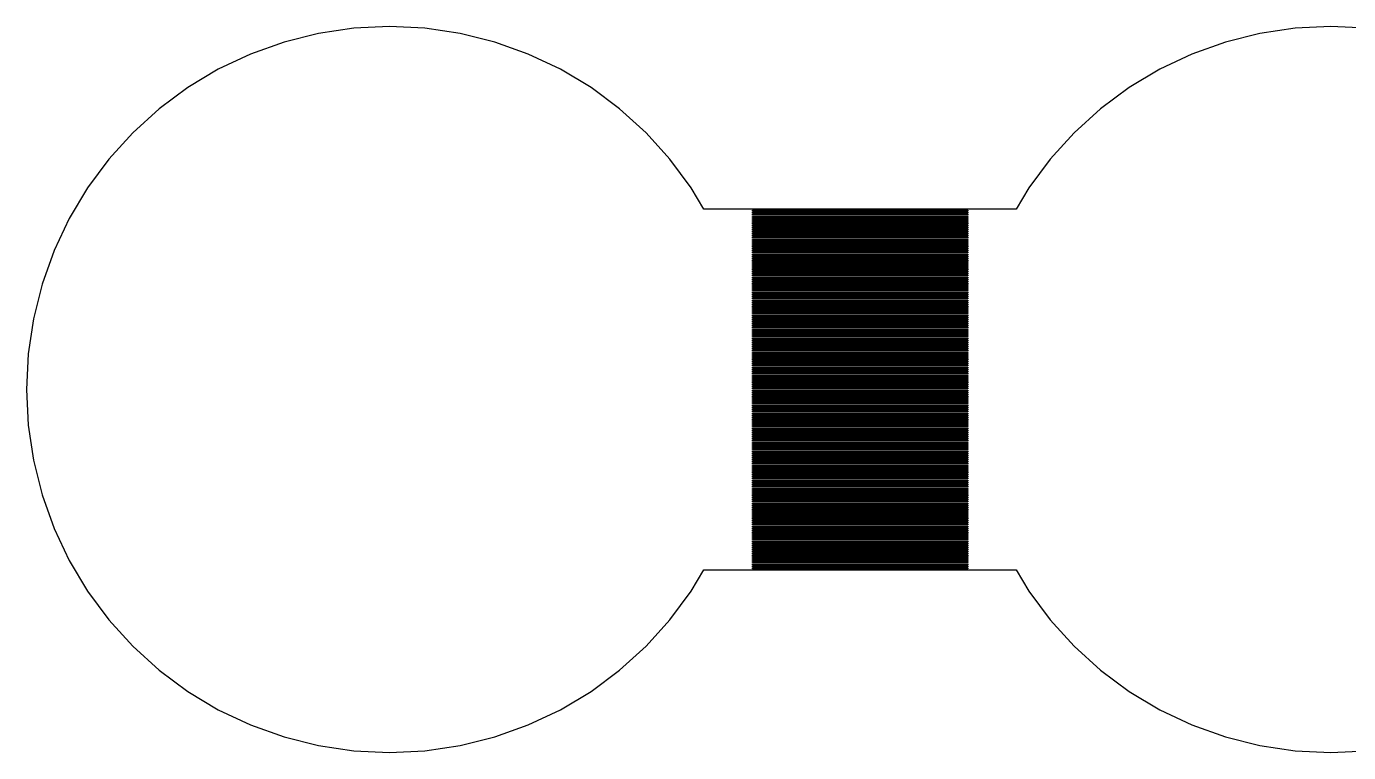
# Model space of a CAD drawing. Extents: x -5 to 101, y -4 to 66.
# Drawn here: x -4.97 to 7.67, y 32.03 to 38.97 of the extents above; entities that cross this region are included whole.
import ezdxf

# ---------------------------------------------------------------- set-up
doc = ezdxf.new("R2010")
doc.units = 0

msp = doc.modelspace()

# ---------------------------------------------------------------- linework, layer by layer
for p, q in [((-1.84012, 38.9533), (-2.17696, 38.9033)), ((-1.5, 38.97), (-1.84012, 38.9533)), ((-1.15987, 38.9533), (-1.5, 38.97)), ((-0.823029, 38.9033), (-1.15987, 38.9533)), ((7.15987, 38.9533), (6.82303, 38.9033)), ((7.5, 38.97), (7.15987, 38.9533)), ((7.84013, 38.9533), (7.5, 38.97)), ((-2.50728, 38.8206), (-2.82791, 38.7059)), ((-2.17696, 38.9033), (-2.50728, 38.8206)), ((-0.492706, 38.8206), (-0.823029, 38.9033)), ((-0.172073, 38.7059), (-0.492706, 38.8206)), ((6.49271, 38.8206), (6.17207, 38.7059)), ((6.82303, 38.9033), (6.49271, 38.8206)), ((-2.82791, 38.7059), (-3.13574, 38.5603)), ((0.135757, 38.5603), (-0.172073, 38.7059)), ((6.17207, 38.7059), (5.86424, 38.5603)), ((-3.13574, 38.5603), (-3.42783, 38.3852)), ((0.427841, 38.3852), (0.135757, 38.5603)), ((5.86424, 38.5603), (5.57216, 38.3852)), ((-3.42783, 38.3852), (-3.70134, 38.1823)), ((0.701355, 38.1823), (0.427841, 38.3852)), ((5.57216, 38.3852), (5.29865, 38.1823)), ((-3.70134, 38.1823), (-3.95366, 37.9537)), ((0.953674, 37.9537), (0.701355, 38.1823)), ((5.29865, 38.1823), (5.04633, 37.9537)), ((-3.95366, 37.9537), (-4.18234, 37.7013)), ((1.18236, 37.7013), (0.953674, 37.9537)), ((5.04633, 37.9537), (4.81764, 37.7013)), ((-4.18234, 37.7013), (-4.38519, 37.4278)), ((1.38521, 37.4278), (1.18236, 37.7013)), ((4.81764, 37.7013), (4.61479, 37.4278)), ((-4.38519, 37.4278), (-4.56026, 37.1357)), ((1.50677, 37.225), (1.38521, 37.4278)), ((4.61479, 37.4278), (4.49323, 37.225)), ((4.49323, 37.225), (1.50677, 37.225)), ((1.97, 37.205), (1.97, 37.215)), ((1.97, 37.215), (4.03, 37.215)), ((4.03, 37.205), (1.97, 37.205)), ((1.97, 37.185), (1.97, 37.195)), ((1.97, 37.195), (4.03, 37.195)), ((4.03, 37.185), (1.97, 37.185)), ((1.97, 37.165), (1.97, 37.175)), ((1.97, 37.175), (4.03, 37.175)), ((4.03, 37.165), (1.97, 37.165)), ((4.03, 37.215), (4.03, 37.205)), ((4.03, 37.195), (4.03, 37.185)), ((4.03, 37.175), (4.03, 37.165)), ((-4.56026, 37.1357), (-4.70586, 36.8279)), ((1.97, 37.145), (1.97, 37.155)), ((1.97, 37.155), (4.03, 37.155)), ((4.03, 37.145), (1.97, 37.145)), ((1.97, 37.125), (1.97, 37.135)), ((1.97, 37.135), (4.03, 37.135)), ((4.03, 37.125), (1.97, 37.125)), ((1.97, 37.105), (1.97, 37.115)), ((1.97, 37.115), (4.03, 37.115)), ((4.03, 37.105), (1.97, 37.105)), ((1.97, 37.085), (1.97, 37.095)), ((1.97, 37.095), (4.03, 37.095)), ((4.03, 37.085), (1.97, 37.085)), ((1.97, 37.065), (1.97, 37.075)), ((1.97, 37.075), (4.03, 37.075)), ((4.03, 37.065), (1.97, 37.065)), ((1.97, 37.045), (1.97, 37.055)), ((1.97, 37.055), (4.03, 37.055)), ((4.03, 37.045), (1.97, 37.045)), ((4.03, 37.155), (4.03, 37.145)), ((4.03, 37.135), (4.03, 37.125)), ((4.03, 37.115), (4.03, 37.105)), ((4.03, 37.095), (4.03, 37.085)), ((4.03, 37.075), (4.03, 37.065)), ((4.03, 37.055), (4.03, 37.045)), ((1.97, 37.025), (1.97, 37.035)), ((1.97, 37.035), (4.03, 37.035)), ((4.03, 37.025), (1.97, 37.025)), ((1.97, 37.005), (1.97, 37.015)), ((1.97, 37.015), (4.03, 37.015)), ((4.03, 37.005), (1.97, 37.005)), ((1.97, 36.985), (1.97, 36.995)), ((1.97, 36.995), (4.03, 36.995)), ((4.03, 36.985), (1.97, 36.985)), ((1.97, 36.965), (1.97, 36.975)), ((1.97, 36.975), (4.03, 36.975)), ((4.03, 36.965), (1.97, 36.965)), ((1.97, 36.945), (1.97, 36.955)), ((1.97, 36.955), (4.03, 36.955)), ((4.03, 36.945), (1.97, 36.945)), ((1.97, 36.925), (1.97, 36.935)), ((1.97, 36.935), (4.03, 36.935)), ((4.03, 36.925), (1.97, 36.925)), ((1.97, 36.905), (1.97, 36.915)), ((1.97, 36.915), (4.03, 36.915)), ((4.03, 37.035), (4.03, 37.025)), ((4.03, 37.015), (4.03, 37.005)), ((4.03, 36.995), (4.03, 36.985)), ((4.03, 36.975), (4.03, 36.965)), ((4.03, 36.955), (4.03, 36.945)), ((4.03, 36.935), (4.03, 36.925)), ((4.03, 36.915), (4.03, 36.905)), ((-4.70586, 36.8279), (-4.82057, 36.5073)), ((4.03, 36.905), (1.97, 36.905)), ((1.97, 36.885), (1.97, 36.895)), ((1.97, 36.895), (4.03, 36.895)), ((4.03, 36.885), (1.97, 36.885)), ((1.97, 36.865), (1.97, 36.875)), ((1.97, 36.875), (4.03, 36.875)), ((4.03, 36.865), (1.97, 36.865)), ((1.97, 36.845), (1.97, 36.855)), ((1.97, 36.855), (4.03, 36.855)), ((4.03, 36.845), (1.97, 36.845)), ((1.97, 36.825), (1.97, 36.835)), ((1.97, 36.835), (4.03, 36.835)), ((4.03, 36.825), (1.97, 36.825)), ((1.97, 36.805), (1.97, 36.815)), ((1.97, 36.815), (4.03, 36.815)), ((4.03, 36.805), (1.97, 36.805)), ((1.97, 36.785), (1.97, 36.795)), ((1.97, 36.795), (4.03, 36.795)), ((4.03, 36.785), (1.97, 36.785)), ((4.03, 36.895), (4.03, 36.885)), ((4.03, 36.875), (4.03, 36.865)), ((4.03, 36.855), (4.03, 36.845)), ((4.03, 36.835), (4.03, 36.825)), ((4.03, 36.815), (4.03, 36.805)), ((4.03, 36.795), (4.03, 36.785)), ((1.97, 36.765), (1.97, 36.775)), ((1.97, 36.775), (4.03, 36.775)), ((4.03, 36.765), (1.97, 36.765)), ((1.97, 36.745), (1.97, 36.755)), ((1.97, 36.755), (4.03, 36.755)), ((4.03, 36.745), (1.97, 36.745)), ((1.97, 36.725), (1.97, 36.735)), ((1.97, 36.735), (4.03, 36.735)), ((4.03, 36.725), (1.97, 36.725)), ((1.97, 36.705), (1.97, 36.715)), ((1.97, 36.715), (4.03, 36.715)), ((4.03, 36.705), (1.97, 36.705)), ((1.97, 36.685), (1.97, 36.695)), ((1.97, 36.695), (4.03, 36.695)), ((4.03, 36.685), (1.97, 36.685)), ((1.97, 36.665), (1.97, 36.675)), ((1.97, 36.675), (4.03, 36.675)), ((4.03, 36.665), (1.97, 36.665)), ((4.03, 36.775), (4.03, 36.765)), ((4.03, 36.755), (4.03, 36.745)), ((4.03, 36.735), (4.03, 36.725)), ((4.03, 36.715), (4.03, 36.705)), ((4.03, 36.695), (4.03, 36.685)), ((4.03, 36.675), (4.03, 36.665)), ((1.97, 36.645), (1.97, 36.655)), ((1.97, 36.655), (4.03, 36.655)), ((4.03, 36.645), (1.97, 36.645)), ((1.97, 36.625), (1.97, 36.635)), ((1.97, 36.635), (4.03, 36.635)), ((4.03, 36.625), (1.97, 36.625)), ((1.97, 36.605), (1.97, 36.615)), ((1.97, 36.615), (4.03, 36.615)), ((4.03, 36.605), (1.97, 36.605)), ((1.97, 36.585), (1.97, 36.595)), ((1.97, 36.595), (4.03, 36.595)), ((4.03, 36.585), (1.97, 36.585)), ((1.97, 36.565), (1.97, 36.575)), ((1.97, 36.575), (4.03, 36.575)), ((4.03, 36.565), (1.97, 36.565)), ((1.97, 36.545), (1.97, 36.555)), ((1.97, 36.555), (4.03, 36.555)), ((4.03, 36.545), (1.97, 36.545)), ((1.97, 36.525), (1.97, 36.535)), ((1.97, 36.535), (4.03, 36.535)), ((4.03, 36.655), (4.03, 36.645)), ((4.03, 36.635), (4.03, 36.625)), ((4.03, 36.615), (4.03, 36.605)), ((4.03, 36.595), (4.03, 36.585)), ((4.03, 36.575), (4.03, 36.565)), ((4.03, 36.555), (4.03, 36.545)), ((4.03, 36.535), (4.03, 36.525)), ((-4.82057, 36.5073), (-4.90332, 36.177)), ((4.03, 36.525), (1.97, 36.525)), ((1.97, 36.505), (1.97, 36.515)), ((1.97, 36.515), (4.03, 36.515)), ((4.03, 36.505), (1.97, 36.505)), ((1.97, 36.485), (1.97, 36.495)), ((1.97, 36.495), (4.03, 36.495)), ((4.03, 36.485), (1.97, 36.485)), ((1.97, 36.465), (1.97, 36.475)), ((1.97, 36.475), (4.03, 36.475)), ((4.03, 36.465), (1.97, 36.465)), ((1.97, 36.445), (1.97, 36.455)), ((1.97, 36.455), (4.03, 36.455)), ((4.03, 36.445), (1.97, 36.445)), ((1.97, 36.425), (1.97, 36.435)), ((1.97, 36.435), (4.03, 36.435)), ((4.03, 36.425), (1.97, 36.425)), ((1.97, 36.405), (1.97, 36.415)), ((1.97, 36.415), (4.03, 36.415)), ((4.03, 36.405), (1.97, 36.405)), ((4.03, 36.515), (4.03, 36.505)), ((4.03, 36.495), (4.03, 36.485)), ((4.03, 36.475), (4.03, 36.465)), ((4.03, 36.455), (4.03, 36.445)), ((4.03, 36.435), (4.03, 36.425)), ((4.03, 36.415), (4.03, 36.405)), ((1.97, 36.385), (1.97, 36.395)), ((1.97, 36.395), (4.03, 36.395)), ((4.03, 36.385), (1.97, 36.385)), ((1.97, 36.365), (1.97, 36.375)), ((1.97, 36.375), (4.03, 36.375)), ((4.03, 36.365), (1.97, 36.365)), ((1.97, 36.345), (1.97, 36.355)), ((1.97, 36.355), (4.03, 36.355)), ((4.03, 36.345), (1.97, 36.345)), ((1.97, 36.325), (1.97, 36.335)), ((1.97, 36.335), (4.03, 36.335)), ((4.03, 36.325), (1.97, 36.325)), ((1.97, 36.305), (1.97, 36.315)), ((1.97, 36.315), (4.03, 36.315)), ((4.03, 36.305), (1.97, 36.305)), ((1.97, 36.285), (1.97, 36.295)), ((1.97, 36.295), (4.03, 36.295)), ((4.03, 36.285), (1.97, 36.285)), ((4.03, 36.395), (4.03, 36.385)), ((4.03, 36.375), (4.03, 36.365)), ((4.03, 36.355), (4.03, 36.345)), ((4.03, 36.335), (4.03, 36.325)), ((4.03, 36.315), (4.03, 36.305)), ((4.03, 36.295), (4.03, 36.285)), ((-4.90332, 36.177), (-4.95328, 35.8401)), ((1.97, 36.265), (1.97, 36.275)), ((1.97, 36.275), (4.03, 36.275)), ((4.03, 36.265), (1.97, 36.265)), ((1.97, 36.245), (1.97, 36.255)), ((1.97, 36.255), (4.03, 36.255)), ((4.03, 36.245), (1.97, 36.245)), ((1.97, 36.225), (1.97, 36.235)), ((1.97, 36.235), (4.03, 36.235)), ((4.03, 36.225), (1.97, 36.225)), ((1.97, 36.205), (1.97, 36.215)), ((1.97, 36.215), (4.03, 36.215)), ((4.03, 36.205), (1.97, 36.205)), ((1.97, 36.185), (1.97, 36.195)), ((1.97, 36.195), (4.03, 36.195)), ((4.03, 36.185), (1.97, 36.185)), ((1.97, 36.165), (1.97, 36.175)), ((1.97, 36.175), (4.03, 36.175)), ((4.03, 36.165), (1.97, 36.165)), ((1.97, 36.145), (1.97, 36.155)), ((1.97, 36.155), (4.03, 36.155)), ((4.03, 36.275), (4.03, 36.265)), ((4.03, 36.255), (4.03, 36.245)), ((4.03, 36.235), (4.03, 36.225)), ((4.03, 36.215), (4.03, 36.205)), ((4.03, 36.195), (4.03, 36.185)), ((4.03, 36.175), (4.03, 36.165)), ((4.03, 36.155), (4.03, 36.145)), ((4.03, 36.145), (1.97, 36.145)), ((1.97, 36.125), (1.97, 36.135)), ((1.97, 36.135), (4.03, 36.135)), ((4.03, 36.125), (1.97, 36.125)), ((1.97, 36.105), (1.97, 36.115)), ((1.97, 36.115), (4.03, 36.115)), ((4.03, 36.105), (1.97, 36.105)), ((1.97, 36.085), (1.97, 36.095)), ((1.97, 36.095), (4.03, 36.095)), ((4.03, 36.085), (1.97, 36.085)), ((1.97, 36.065), (1.97, 36.075)), ((1.97, 36.075), (4.03, 36.075)), ((4.03, 36.065), (1.97, 36.065)), ((1.97, 36.045), (1.97, 36.055)), ((1.97, 36.055), (4.03, 36.055)), ((4.03, 36.045), (1.97, 36.045)), ((1.97, 36.025), (1.97, 36.035)), ((1.97, 36.035), (4.03, 36.035)), ((4.03, 36.025), (1.97, 36.025)), ((4.03, 36.135), (4.03, 36.125)), ((4.03, 36.115), (4.03, 36.105)), ((4.03, 36.095), (4.03, 36.085)), ((4.03, 36.075), (4.03, 36.065)), ((4.03, 36.055), (4.03, 36.045)), ((4.03, 36.035), (4.03, 36.025)), ((1.97, 36.005), (1.97, 36.015)), ((1.97, 36.015), (4.03, 36.015)), ((4.03, 36.005), (1.97, 36.005)), ((1.97, 35.985), (1.97, 35.995)), ((1.97, 35.995), (4.03, 35.995)), ((4.03, 35.985), (1.97, 35.985)), ((1.97, 35.965), (1.97, 35.975)), ((1.97, 35.975), (4.03, 35.975)), ((4.03, 35.965), (1.97, 35.965)), ((1.97, 35.945), (1.97, 35.955)), ((1.97, 35.955), (4.03, 35.955)), ((4.03, 35.945), (1.97, 35.945)), ((1.97, 35.925), (1.97, 35.935)), ((1.97, 35.935), (4.03, 35.935)), ((4.03, 35.925), (1.97, 35.925)), ((1.97, 35.905), (1.97, 35.915)), ((1.97, 35.915), (4.03, 35.915)), ((4.03, 35.905), (1.97, 35.905)), ((4.03, 36.015), (4.03, 36.005)), ((4.03, 35.995), (4.03, 35.985)), ((4.03, 35.975), (4.03, 35.965)), ((4.03, 35.955), (4.03, 35.945)), ((4.03, 35.935), (4.03, 35.925)), ((4.03, 35.915), (4.03, 35.905)), ((-4.95328, 35.8401), (-4.96999, 35.5)), ((1.97, 35.885), (1.97, 35.895)), ((1.97, 35.895), (4.03, 35.895)), ((4.03, 35.885), (1.97, 35.885)), ((1.97, 35.865), (1.97, 35.875)), ((1.97, 35.875), (4.03, 35.875)), ((4.03, 35.865), (1.97, 35.865)), ((1.97, 35.845), (1.97, 35.855)), ((1.97, 35.855), (4.03, 35.855)), ((4.03, 35.845), (1.97, 35.845)), ((1.97, 35.825), (1.97, 35.835)), ((1.97, 35.835), (4.03, 35.835)), ((4.03, 35.825), (1.97, 35.825)), ((1.97, 35.805), (1.97, 35.815)), ((1.97, 35.815), (4.03, 35.815)), ((4.03, 35.805), (1.97, 35.805)), ((1.97, 35.785), (1.97, 35.795)), ((1.97, 35.795), (4.03, 35.795)), ((4.03, 35.785), (1.97, 35.785)), ((1.97, 35.765), (1.97, 35.775)), ((1.97, 35.775), (4.03, 35.775)), ((4.03, 35.895), (4.03, 35.885)), ((4.03, 35.875), (4.03, 35.865)), ((4.03, 35.855), (4.03, 35.845)), ((4.03, 35.835), (4.03, 35.825)), ((4.03, 35.815), (4.03, 35.805)), ((4.03, 35.795), (4.03, 35.785)), ((4.03, 35.775), (4.03, 35.765)), ((4.03, 35.765), (1.97, 35.765)), ((1.97, 35.745), (1.97, 35.755)), ((1.97, 35.755), (4.03, 35.755)), ((4.03, 35.745), (1.97, 35.745)), ((1.97, 35.725), (1.97, 35.735)), ((1.97, 35.735), (4.03, 35.735)), ((4.03, 35.725), (1.97, 35.725)), ((1.97, 35.705), (1.97, 35.715)), ((1.97, 35.715), (4.03, 35.715)), ((4.03, 35.705), (1.97, 35.705)), ((1.97, 35.685), (1.97, 35.695)), ((1.97, 35.695), (4.03, 35.695)), ((4.03, 35.685), (1.97, 35.685)), ((1.97, 35.665), (1.97, 35.675)), ((1.97, 35.675), (4.03, 35.675)), ((4.03, 35.665), (1.97, 35.665)), ((1.97, 35.645), (1.97, 35.655)), ((1.97, 35.655), (4.03, 35.655)), ((4.03, 35.645), (1.97, 35.645)), ((4.03, 35.755), (4.03, 35.745)), ((4.03, 35.735), (4.03, 35.725)), ((4.03, 35.715), (4.03, 35.705)), ((4.03, 35.695), (4.03, 35.685)), ((4.03, 35.675), (4.03, 35.665)), ((4.03, 35.655), (4.03, 35.645)), ((1.97, 35.625), (1.97, 35.635)), ((1.97, 35.635), (4.03, 35.635)), ((4.03, 35.625), (1.97, 35.625)), ((1.97, 35.605), (1.97, 35.615)), ((1.97, 35.615), (4.03, 35.615)), ((4.03, 35.605), (1.97, 35.605)), ((1.97, 35.585), (1.97, 35.595)), ((1.97, 35.595), (4.03, 35.595)), ((4.03, 35.585), (1.97, 35.585)), ((1.97, 35.565), (1.97, 35.575)), ((1.97, 35.575), (4.03, 35.575)), ((4.03, 35.565), (1.97, 35.565)), ((1.97, 35.545), (1.97, 35.555)), ((1.97, 35.555), (4.03, 35.555)), ((4.03, 35.545), (1.97, 35.545)), ((1.97, 35.525), (1.97, 35.535)), ((1.97, 35.535), (4.03, 35.535)), ((4.03, 35.525), (1.97, 35.525)), ((4.03, 35.635), (4.03, 35.625)), ((4.03, 35.615), (4.03, 35.605)), ((4.03, 35.595), (4.03, 35.585)), ((4.03, 35.575), (4.03, 35.565)), ((4.03, 35.555), (4.03, 35.545)), ((4.03, 35.535), (4.03, 35.525)), ((-4.96999, 35.5), (-4.95328, 35.1599)), ((1.97, 35.505), (1.97, 35.515)), ((1.97, 35.515), (4.03, 35.515)), ((4.03, 35.505), (1.97, 35.505)), ((1.97, 35.485), (1.97, 35.495)), ((1.97, 35.495), (4.03, 35.495)), ((4.03, 35.485), (1.97, 35.485)), ((1.97, 35.465), (1.97, 35.475)), ((1.97, 35.475), (4.03, 35.475)), ((4.03, 35.465), (1.97, 35.465)), ((1.97, 35.445), (1.97, 35.455)), ((1.97, 35.455), (4.03, 35.455)), ((4.03, 35.445), (1.97, 35.445)), ((1.97, 35.425), (1.97, 35.435)), ((1.97, 35.435), (4.03, 35.435)), ((4.03, 35.425), (1.97, 35.425)), ((1.97, 35.405), (1.97, 35.415)), ((1.97, 35.415), (4.03, 35.415)), ((4.03, 35.405), (1.97, 35.405)), ((1.97, 35.385), (1.97, 35.395)), ((1.97, 35.395), (4.03, 35.395)), ((4.03, 35.515), (4.03, 35.505)), ((4.03, 35.495), (4.03, 35.485)), ((4.03, 35.475), (4.03, 35.465)), ((4.03, 35.455), (4.03, 35.445)), ((4.03, 35.435), (4.03, 35.425)), ((4.03, 35.415), (4.03, 35.405)), ((4.03, 35.395), (4.03, 35.385)), ((4.03, 35.385), (1.97, 35.385)), ((1.97, 35.365), (1.97, 35.375)), ((1.97, 35.375), (4.03, 35.375)), ((4.03, 35.365), (1.97, 35.365)), ((1.97, 35.345), (1.97, 35.355)), ((1.97, 35.355), (4.03, 35.355)), ((4.03, 35.345), (1.97, 35.345)), ((1.97, 35.325), (1.97, 35.335)), ((1.97, 35.335), (4.03, 35.335)), ((4.03, 35.325), (1.97, 35.325)), ((1.97, 35.305), (1.97, 35.315)), ((1.97, 35.315), (4.03, 35.315)), ((4.03, 35.305), (1.97, 35.305)), ((1.97, 35.285), (1.97, 35.295)), ((1.97, 35.295), (4.03, 35.295)), ((4.03, 35.285), (1.97, 35.285)), ((1.97, 35.265), (1.97, 35.275)), ((1.97, 35.275), (4.03, 35.275)), ((4.03, 35.375), (4.03, 35.365)), ((4.03, 35.355), (4.03, 35.345)), ((4.03, 35.335), (4.03, 35.325)), ((4.03, 35.315), (4.03, 35.305)), ((4.03, 35.295), (4.03, 35.285)), ((4.03, 35.275), (4.03, 35.265)), ((-4.95328, 35.1599), (-4.90332, 34.823)), ((4.03, 35.265), (1.97, 35.265)), ((1.97, 35.245), (1.97, 35.255)), ((1.97, 35.255), (4.03, 35.255)), ((4.03, 35.245), (1.97, 35.245)), ((1.97, 35.225), (1.97, 35.235)), ((1.97, 35.235), (4.03, 35.235)), ((4.03, 35.225), (1.97, 35.225)), ((1.97, 35.205), (1.97, 35.215)), ((1.97, 35.215), (4.03, 35.215)), ((4.03, 35.205), (1.97, 35.205)), ((1.97, 35.185), (1.97, 35.195)), ((1.97, 35.195), (4.03, 35.195)), ((4.03, 35.185), (1.97, 35.185)), ((1.97, 35.165), (1.97, 35.175)), ((1.97, 35.175), (4.03, 35.175)), ((4.03, 35.165), (1.97, 35.165)), ((1.97, 35.145), (1.97, 35.155)), ((1.97, 35.155), (4.03, 35.155)), ((4.03, 35.145), (1.97, 35.145)), ((4.03, 35.255), (4.03, 35.245)), ((4.03, 35.235), (4.03, 35.225)), ((4.03, 35.215), (4.03, 35.205)), ((4.03, 35.195), (4.03, 35.185)), ((4.03, 35.175), (4.03, 35.165)), ((4.03, 35.155), (4.03, 35.145)), ((1.97, 35.125), (1.97, 35.135)), ((1.97, 35.135), (4.03, 35.135)), ((4.03, 35.125), (1.97, 35.125)), ((1.97, 35.105), (1.97, 35.115)), ((1.97, 35.115), (4.03, 35.115)), ((4.03, 35.105), (1.97, 35.105)), ((1.97, 35.085), (1.97, 35.095)), ((1.97, 35.095), (4.03, 35.095)), ((4.03, 35.085), (1.97, 35.085)), ((1.97, 35.065), (1.97, 35.075)), ((1.97, 35.075), (4.03, 35.075)), ((4.03, 35.065), (1.97, 35.065)), ((1.97, 35.045), (1.97, 35.055)), ((1.97, 35.055), (4.03, 35.055)), ((4.03, 35.045), (1.97, 35.045)), ((1.97, 35.025), (1.97, 35.035)), ((1.97, 35.035), (4.03, 35.035)), ((4.03, 35.025), (1.97, 35.025)), ((1.97, 35.005), (1.97, 35.015)), ((1.97, 35.015), (4.03, 35.015)), ((4.03, 35.135), (4.03, 35.125)), ((4.03, 35.115), (4.03, 35.105)), ((4.03, 35.095), (4.03, 35.085)), ((4.03, 35.075), (4.03, 35.065)), ((4.03, 35.055), (4.03, 35.045)), ((4.03, 35.035), (4.03, 35.025)), ((4.03, 35.015), (4.03, 35.005)), ((4.03, 35.005), (1.97, 35.005)), ((1.97, 34.985), (1.97, 34.995)), ((1.97, 34.995), (4.03, 34.995)), ((4.03, 34.985), (1.97, 34.985)), ((1.97, 34.965), (1.97, 34.975)), ((1.97, 34.975), (4.03, 34.975)), ((4.03, 34.965), (1.97, 34.965)), ((1.97, 34.945), (1.97, 34.955)), ((1.97, 34.955), (4.03, 34.955)), ((4.03, 34.945), (1.97, 34.945)), ((1.97, 34.925), (1.97, 34.935)), ((1.97, 34.935), (4.03, 34.935)), ((4.03, 34.925), (1.97, 34.925)), ((1.97, 34.905), (1.97, 34.915)), ((1.97, 34.915), (4.03, 34.915)), ((4.03, 34.905), (1.97, 34.905)), ((1.97, 34.885), (1.97, 34.895)), ((1.97, 34.895), (4.03, 34.895)), ((4.03, 34.995), (4.03, 34.985)), ((4.03, 34.975), (4.03, 34.965)), ((4.03, 34.955), (4.03, 34.945)), ((4.03, 34.935), (4.03, 34.925)), ((4.03, 34.915), (4.03, 34.905)), ((4.03, 34.895), (4.03, 34.885)), ((-4.90332, 34.823), (-4.82057, 34.4927)), ((4.03, 34.885), (1.97, 34.885)), ((1.97, 34.865), (1.97, 34.875)), ((1.97, 34.875), (4.03, 34.875)), ((4.03, 34.865), (1.97, 34.865)), ((1.97, 34.845), (1.97, 34.855)), ((1.97, 34.855), (4.03, 34.855)), ((4.03, 34.845), (1.97, 34.845)), ((1.97, 34.825), (1.97, 34.835)), ((1.97, 34.835), (4.03, 34.835)), ((4.03, 34.825), (1.97, 34.825)), ((1.97, 34.805), (1.97, 34.815)), ((1.97, 34.815), (4.03, 34.815)), ((4.03, 34.805), (1.97, 34.805)), ((1.97, 34.785), (1.97, 34.795)), ((1.97, 34.795), (4.03, 34.795)), ((4.03, 34.785), (1.97, 34.785)), ((1.97, 34.765), (1.97, 34.775)), ((1.97, 34.775), (4.03, 34.775)), ((4.03, 34.765), (1.97, 34.765)), ((4.03, 34.875), (4.03, 34.865)), ((4.03, 34.855), (4.03, 34.845)), ((4.03, 34.835), (4.03, 34.825)), ((4.03, 34.815), (4.03, 34.805)), ((4.03, 34.795), (4.03, 34.785)), ((4.03, 34.775), (4.03, 34.765)), ((1.97, 34.745), (1.97, 34.755)), ((1.97, 34.755), (4.03, 34.755)), ((4.03, 34.745), (1.97, 34.745)), ((1.97, 34.725), (1.97, 34.735)), ((1.97, 34.735), (4.03, 34.735)), ((4.03, 34.725), (1.97, 34.725)), ((1.97, 34.705), (1.97, 34.715)), ((1.97, 34.715), (4.03, 34.715)), ((4.03, 34.705), (1.97, 34.705)), ((1.97, 34.685), (1.97, 34.695)), ((1.97, 34.695), (4.03, 34.695)), ((4.03, 34.685), (1.97, 34.685)), ((1.97, 34.665), (1.97, 34.675)), ((1.97, 34.675), (4.03, 34.675)), ((4.03, 34.665), (1.97, 34.665)), ((1.97, 34.645), (1.97, 34.655)), ((1.97, 34.655), (4.03, 34.655)), ((4.03, 34.645), (1.97, 34.645)), ((1.97, 34.625), (1.97, 34.635)), ((1.97, 34.635), (4.03, 34.635)), ((4.03, 34.755), (4.03, 34.745)), ((4.03, 34.735), (4.03, 34.725)), ((4.03, 34.715), (4.03, 34.705)), ((4.03, 34.695), (4.03, 34.685)), ((4.03, 34.675), (4.03, 34.665)), ((4.03, 34.655), (4.03, 34.645)), ((4.03, 34.635), (4.03, 34.625)), ((4.03, 34.625), (1.97, 34.625)), ((1.97, 34.605), (1.97, 34.615)), ((1.97, 34.615), (4.03, 34.615)), ((4.03, 34.605), (1.97, 34.605)), ((1.97, 34.585), (1.97, 34.595)), ((1.97, 34.595), (4.03, 34.595)), ((4.03, 34.585), (1.97, 34.585)), ((1.97, 34.565), (1.97, 34.575)), ((1.97, 34.575), (4.03, 34.575)), ((4.03, 34.565), (1.97, 34.565)), ((1.97, 34.545), (1.97, 34.555)), ((1.97, 34.555), (4.03, 34.555)), ((4.03, 34.545), (1.97, 34.545)), ((1.97, 34.525), (1.97, 34.535)), ((1.97, 34.535), (4.03, 34.535)), ((4.03, 34.525), (1.97, 34.525)), ((1.97, 34.505), (1.97, 34.515)), ((1.97, 34.515), (4.03, 34.515)), ((4.03, 34.615), (4.03, 34.605)), ((4.03, 34.595), (4.03, 34.585)), ((4.03, 34.575), (4.03, 34.565)), ((4.03, 34.555), (4.03, 34.545)), ((4.03, 34.535), (4.03, 34.525)), ((4.03, 34.515), (4.03, 34.505)), ((-4.82057, 34.4927), (-4.70586, 34.1721)), ((4.03, 34.505), (1.97, 34.505)), ((1.97, 34.485), (1.97, 34.495)), ((1.97, 34.495), (4.03, 34.495)), ((4.03, 34.485), (1.97, 34.485)), ((1.97, 34.465), (1.97, 34.475)), ((1.97, 34.475), (4.03, 34.475)), ((4.03, 34.465), (1.97, 34.465)), ((1.97, 34.445), (1.97, 34.455)), ((1.97, 34.455), (4.03, 34.455)), ((4.03, 34.445), (1.97, 34.445)), ((1.97, 34.425), (1.97, 34.435)), ((1.97, 34.435), (4.03, 34.435)), ((4.03, 34.425), (1.97, 34.425)), ((1.97, 34.405), (1.97, 34.415)), ((1.97, 34.415), (4.03, 34.415)), ((4.03, 34.405), (1.97, 34.405)), ((1.97, 34.385), (1.97, 34.395)), ((1.97, 34.395), (4.03, 34.395)), ((4.03, 34.385), (1.97, 34.385)), ((4.03, 34.495), (4.03, 34.485)), ((4.03, 34.475), (4.03, 34.465)), ((4.03, 34.455), (4.03, 34.445)), ((4.03, 34.435), (4.03, 34.425)), ((4.03, 34.415), (4.03, 34.405)), ((4.03, 34.395), (4.03, 34.385)), ((1.97, 34.365), (1.97, 34.375)), ((1.97, 34.375), (4.03, 34.375)), ((4.03, 34.365), (1.97, 34.365)), ((1.97, 34.345), (1.97, 34.355)), ((1.97, 34.355), (4.03, 34.355)), ((4.03, 34.345), (1.97, 34.345)), ((1.97, 34.325), (1.97, 34.335)), ((1.97, 34.335), (4.03, 34.335)), ((4.03, 34.325), (1.97, 34.325)), ((1.97, 34.305), (1.97, 34.315)), ((1.97, 34.315), (4.03, 34.315)), ((4.03, 34.305), (1.97, 34.305)), ((1.97, 34.285), (1.97, 34.295)), ((1.97, 34.295), (4.03, 34.295)), ((4.03, 34.285), (1.97, 34.285)), ((1.97, 34.265), (1.97, 34.275)), ((1.97, 34.275), (4.03, 34.275)), ((4.03, 34.265), (1.97, 34.265)), ((1.97, 34.245), (1.97, 34.255)), ((1.97, 34.255), (4.03, 34.255)), ((4.03, 34.375), (4.03, 34.365)), ((4.03, 34.355), (4.03, 34.345)), ((4.03, 34.335), (4.03, 34.325)), ((4.03, 34.315), (4.03, 34.305)), ((4.03, 34.295), (4.03, 34.285)), ((4.03, 34.275), (4.03, 34.265)), ((4.03, 34.255), (4.03, 34.245)), ((-4.70586, 34.1721), (-4.56026, 33.8643)), ((4.03, 34.245), (1.97, 34.245)), ((1.97, 34.225), (1.97, 34.235)), ((1.97, 34.235), (4.03, 34.235)), ((4.03, 34.225), (1.97, 34.225)), ((1.97, 34.205), (1.97, 34.215)), ((1.97, 34.215), (4.03, 34.215)), ((4.03, 34.205), (1.97, 34.205)), ((1.97, 34.185), (1.97, 34.195)), ((1.97, 34.195), (4.03, 34.195)), ((4.03, 34.185), (1.97, 34.185)), ((1.97, 34.165), (1.97, 34.175)), ((1.97, 34.175), (4.03, 34.175)), ((4.03, 34.165), (1.97, 34.165)), ((1.97, 34.145), (1.97, 34.155)), ((1.97, 34.155), (4.03, 34.155)), ((4.03, 34.145), (1.97, 34.145)), ((1.97, 34.125), (1.97, 34.135)), ((1.97, 34.135), (4.03, 34.135)), ((4.03, 34.235), (4.03, 34.225)), ((4.03, 34.215), (4.03, 34.205)), ((4.03, 34.195), (4.03, 34.185)), ((4.03, 34.175), (4.03, 34.165)), ((4.03, 34.155), (4.03, 34.145)), ((4.03, 34.135), (4.03, 34.125)), ((4.03, 34.125), (1.97, 34.125)), ((1.97, 34.105), (1.97, 34.115)), ((1.97, 34.115), (4.03, 34.115)), ((4.03, 34.105), (1.97, 34.105)), ((1.97, 34.085), (1.97, 34.095)), ((1.97, 34.095), (4.03, 34.095)), ((4.03, 34.085), (1.97, 34.085)), ((1.97, 34.065), (1.97, 34.075)), ((1.97, 34.075), (4.03, 34.075)), ((4.03, 34.065), (1.97, 34.065)), ((1.97, 34.045), (1.97, 34.055)), ((1.97, 34.055), (4.03, 34.055)), ((4.03, 34.045), (1.97, 34.045)), ((1.97, 34.025), (1.97, 34.035)), ((1.97, 34.035), (4.03, 34.035)), ((4.03, 34.025), (1.97, 34.025)), ((1.97, 34.005), (1.97, 34.015)), ((1.97, 34.015), (4.03, 34.015)), ((4.03, 34.005), (1.97, 34.005)), ((4.03, 34.115), (4.03, 34.105)), ((4.03, 34.095), (4.03, 34.085)), ((4.03, 34.075), (4.03, 34.065)), ((4.03, 34.055), (4.03, 34.045)), ((4.03, 34.035), (4.03, 34.025)), ((4.03, 34.015), (4.03, 34.005)), ((1.97, 33.985), (1.97, 33.995)), ((1.97, 33.995), (4.03, 33.995)), ((4.03, 33.985), (1.97, 33.985)), ((1.97, 33.965), (1.97, 33.975)), ((1.97, 33.975), (4.03, 33.975)), ((4.03, 33.965), (1.97, 33.965)), ((1.97, 33.945), (1.97, 33.955)), ((1.97, 33.955), (4.03, 33.955)), ((4.03, 33.945), (1.97, 33.945)), ((1.97, 33.925), (1.97, 33.935)), ((1.97, 33.935), (4.03, 33.935)), ((4.03, 33.925), (1.97, 33.925)), ((1.97, 33.905), (1.97, 33.915)), ((1.97, 33.915), (4.03, 33.915)), ((4.03, 33.905), (1.97, 33.905)), ((1.97, 33.885), (1.97, 33.895)), ((1.97, 33.895), (4.03, 33.895)), ((4.03, 33.885), (1.97, 33.885)), ((4.03, 33.995), (4.03, 33.985)), ((4.03, 33.975), (4.03, 33.965)), ((4.03, 33.955), (4.03, 33.945)), ((4.03, 33.935), (4.03, 33.925)), ((4.03, 33.915), (4.03, 33.905)), ((4.03, 33.895), (4.03, 33.885)), ((-4.56026, 33.8643), (-4.38519, 33.5722)), ((1.38521, 33.5722), (1.50677, 33.775)), ((1.50677, 33.775), (4.49323, 33.775)), ((1.97, 33.865), (1.97, 33.875)), ((1.97, 33.875), (4.03, 33.875)), ((4.03, 33.865), (1.97, 33.865)), ((1.97, 33.845), (1.97, 33.855)), ((1.97, 33.855), (4.03, 33.855)), ((4.03, 33.845), (1.97, 33.845)), ((1.97, 33.825), (1.97, 33.835)), ((1.97, 33.835), (4.03, 33.835)), ((4.03, 33.825), (1.97, 33.825)), ((1.97, 33.805), (1.97, 33.815)), ((1.97, 33.815), (4.03, 33.815)), ((4.03, 33.805), (1.97, 33.805)), ((1.97, 33.785), (1.97, 33.795)), ((1.97, 33.795), (4.03, 33.795)), ((4.03, 33.785), (1.97, 33.785)), ((4.03, 33.875), (4.03, 33.865)), ((4.03, 33.855), (4.03, 33.845)), ((4.03, 33.835), (4.03, 33.825)), ((4.03, 33.815), (4.03, 33.805)), ((4.03, 33.795), (4.03, 33.785)), ((4.49323, 33.775), (4.61479, 33.5722)), ((-4.38519, 33.5722), (-4.18234, 33.2987)), ((1.18236, 33.2987), (1.38521, 33.5722)), ((4.61479, 33.5722), (4.81764, 33.2987)), ((-4.18234, 33.2987), (-3.95366, 33.0463)), ((0.953674, 33.0463), (1.18236, 33.2987)), ((4.81764, 33.2987), (5.04633, 33.0463)), ((-3.95366, 33.0463), (-3.70134, 32.8177)), ((0.701355, 32.8177), (0.953674, 33.0463)), ((5.04633, 33.0463), (5.29865, 32.8177)), ((-3.70134, 32.8177), (-3.42783, 32.6148)), ((0.427841, 32.6148), (0.701355, 32.8177)), ((5.29865, 32.8177), (5.57216, 32.6148)), ((-3.42783, 32.6148), (-3.13574, 32.4397)), ((0.135757, 32.4397), (0.427841, 32.6148)), ((5.57216, 32.6148), (5.86424, 32.4397)), ((-3.13574, 32.4397), (-2.82791, 32.2941)), ((-0.172073, 32.2941), (0.135757, 32.4397)), ((5.86424, 32.4397), (6.17207, 32.2941)), ((-2.82791, 32.2941), (-2.50728, 32.1794)), ((-0.492706, 32.1794), (-0.172073, 32.2941)), ((6.17207, 32.2941), (6.49271, 32.1794)), ((-2.50728, 32.1794), (-2.17696, 32.0967)), ((-0.823029, 32.0967), (-0.492706, 32.1794)), ((6.49271, 32.1794), (6.82303, 32.0967)), ((-2.17696, 32.0967), (-1.84012, 32.0467)), ((-1.84012, 32.0467), (-1.5, 32.03)), ((-1.5, 32.03), (-1.15987, 32.0467)), ((-1.15987, 32.0467), (-0.823029, 32.0967)), ((6.82303, 32.0967), (7.15987, 32.0467)), ((7.15987, 32.0467), (7.5, 32.03)), ((7.5, 32.03), (7.84013, 32.0467))]:
    msp.add_line(p, q)

doc.saveas('drawing.dxf')
